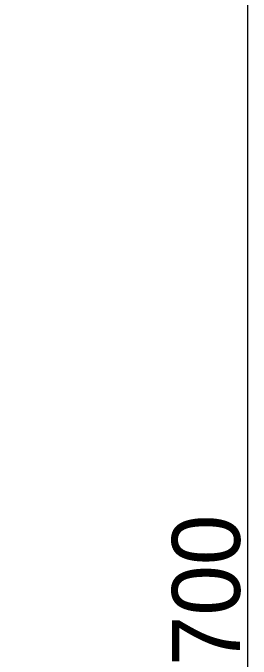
# Model space of a CAD drawing. Extents: x 0 to 3125, y 0 to 2290.
# Drawn here: x 1268.5 to 1373.6, y 1718.6 to 2004.1 of the extents above; entities that cross this region are included whole.
import ezdxf

# ---------------------------------------------------------------- set-up
doc = ezdxf.new("R2010")
doc.units = 0
doc.header["$LTSCALE"] = 10
doc.header["$MEASUREMENT"] = 0
doc.header["$PDMODE"] = 3
doc.header["$PDSIZE"] = -10
doc.layers.get('0').update_dxf_attribs({"linetype": 'CONTINUOUS'})
doc.layers.get('DEFPOINTS').update_dxf_attribs({"linetype": 'CONTINUOUS'})
doc.styles.add('Daelim Dimension', font='')
doc.styles.get('Daelim Dimension').set_extended_font_data('나눔고딕')
doc.dimstyles.new('DEFAULT', dxfattribs={"dimscale": 2, "dimtxt": 2, "dimasz": 2, "dimexe": 0, "dimexo": 2, "dimgap": 1, "dimtad": 1, "dimdec": 0, "dimzin": 9, "dimdsep": 46, "dimtxsty": 'Daelim Dimension', "dimcen": 0.5, "dimclrd": 5, "dimclre": 5, "dimclrt": 256, "dimadec": 1, "dimazin": 0, "dimtfac": 1, "dimtdec": 0, "dimtix": 1, "dimtmove": 0, "dimatfit": 3, "dimfxl": 1, "dimtolj": 1, "dimtzin": 1, "dimlwd": 9, "dimlwe": 9, "dimarcsym": 0})

# ---------------------------------------------------------------- blocks, each defined once
blk = doc.blocks.new('*D7')
at = {"color": 5, "lineweight": 9, "transparency": 16777216}
for p, q in [((1272.49, 2098.96), (1372.11, 2098.96)), ((1372.11, 1402.96), (1372.11, 2094.96)), ((1275.06, 1398.96), (1372.11, 1398.96))]:
    blk.add_line(p, q, dxfattribs=at)
at = {"color": 5, "transparency": 16777216}
for points in [[(1371.45, 2094.96), (1372.78, 2094.96), (1372.11, 2098.96)], [(1371.45, 1402.96), (1372.78, 1402.96), (1372.11, 1398.96)]]:
    blk.add_solid(points, dxfattribs=at)
at = {"layer": 'DEFPOINTS', "color": 0, "transparency": 16777216}
for p in [(1268.49, 2098.96), (1372.11, 2098.96), (1271.06, 1398.96)]:
    blk.add_point(p, dxfattribs=at)
at = {"color": 7, "transparency": 16777216, "insert": (1353.89, 1748.96), "char_height": 30, "attachment_point": 5, "rotation": 90, "style": 'Daelim Dimension'}
blk.add_mtext('\\A1;700', dxfattribs=at)

msp = doc.modelspace()

# ---------------------------------------------------------------- dimensions: what is measured, and where the dimension line sits
dim = msp.add_linear_dim(base=(1372.11, 2098.96), p1=(1271.06, 1398.96), p2=(1268.49, 2098.96), angle=90, dimstyle='DEFAULT', override={"dimtxt": 15, "dimclrd": 5, "dimclre": 5, "dimclrt": 7})
dim.commit()
dim.dimension.update_dxf_attribs({"geometry": '*D7', "text_midpoint": (1353.89, 1748.96)})

doc.saveas('drawing.dxf')
